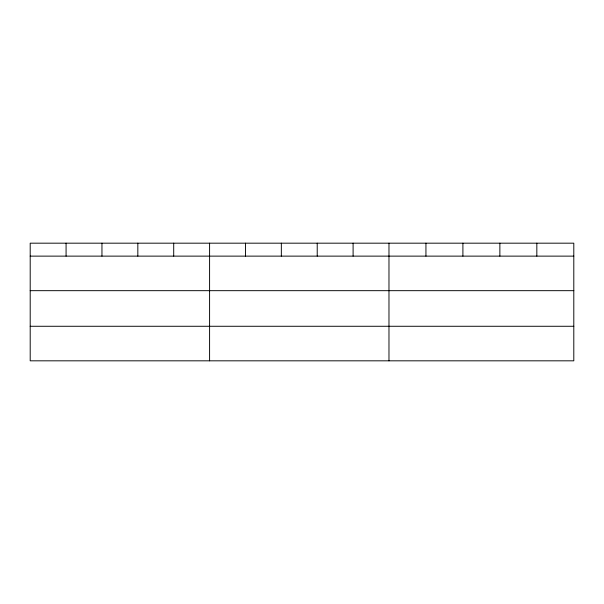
<?xml version="1.0" encoding="UTF-8"?>
<svg xmlns="http://www.w3.org/2000/svg" width="604" height="604" viewBox="0 0 604 604"><rect width="100%" height="100%" fill="white"/><g stroke="black" fill="none" stroke-linecap="round" stroke-linejoin="round"><path stroke-width="0.91" d="M573.8 290.675L573.8 243.178L30.2 243.178L30.2 360.822L573.8 360.822L573.8 290.675L30.2 290.675M30.2 256.126L573.8 256.126M30.2 326.273L573.8 326.273M536.835 243.178L536.835 256.126M499.87 243.178L499.87 256.126M462.906 243.178L462.906 256.126M425.941 243.178L425.941 256.126M388.976 243.178L388.976 360.822M353.098 243.178L353.098 256.126M317.221 243.178L317.221 256.126M281.343 243.178L281.343 256.126M245.466 243.178L245.466 256.126M209.588 243.178L209.588 360.822M173.71 243.178L173.71 256.126M137.833 243.178L137.833 256.126M101.955 243.178L101.955 256.126M66.078 243.178L66.078 256.126"/></g></svg>
